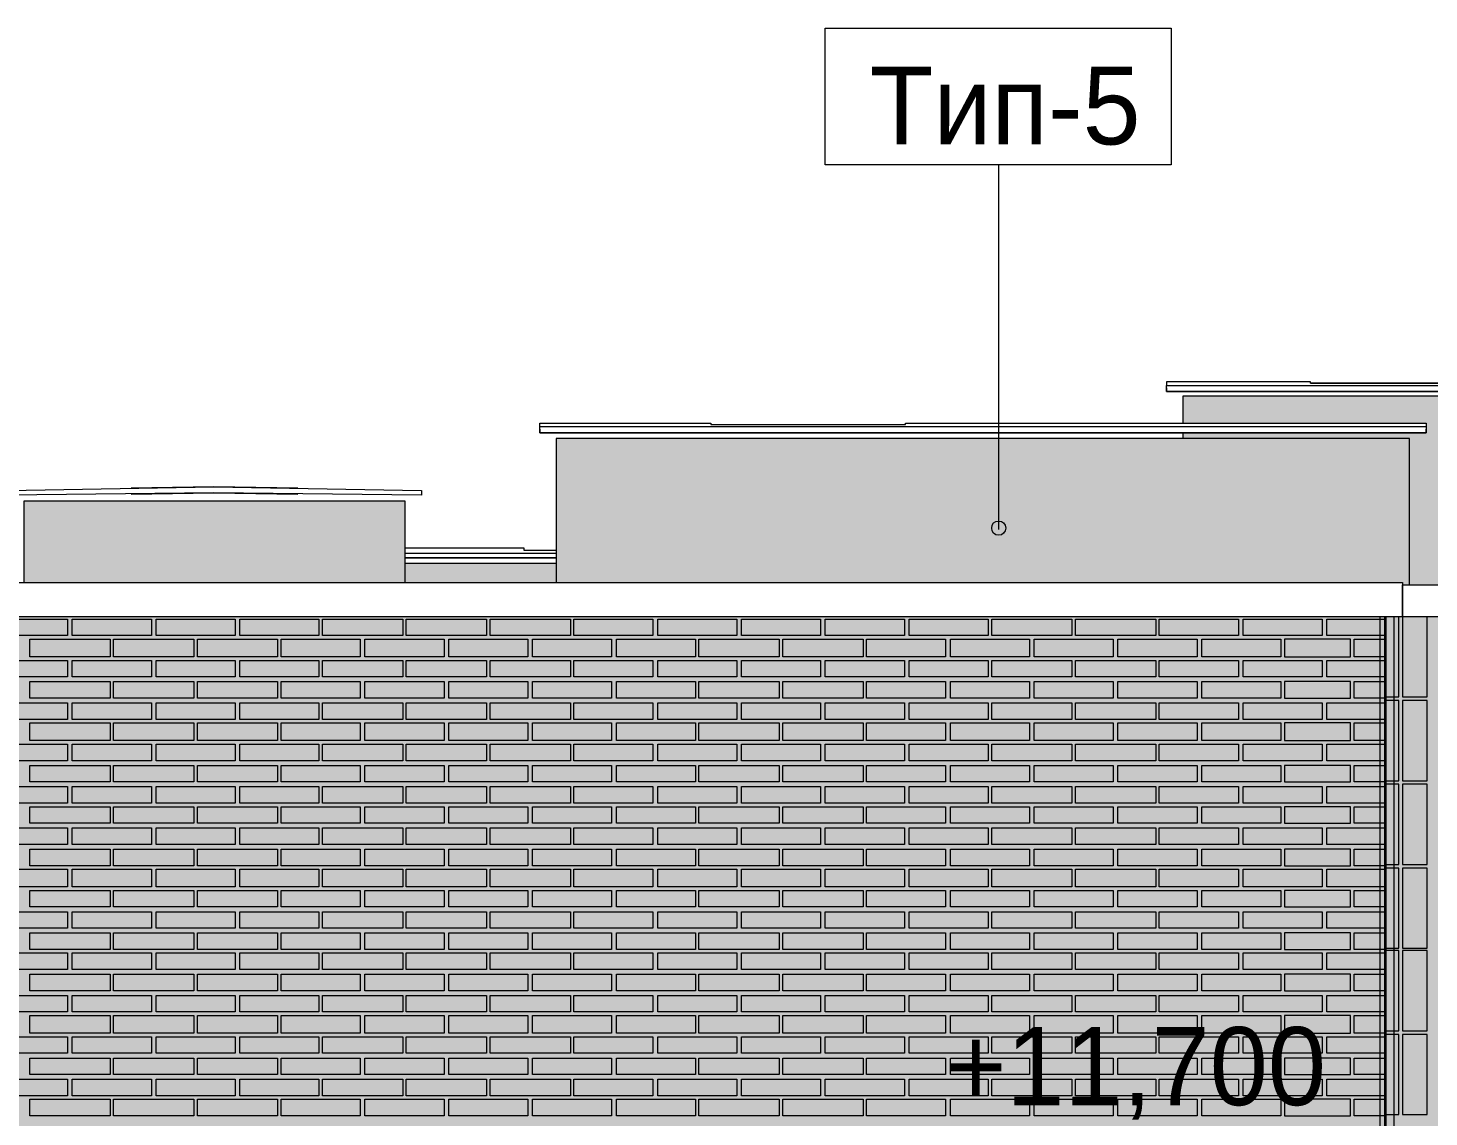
# Model space of a CAD drawing. Header units: millimetres. Extents: x -28928 to 100580, y -22867 to 36490.
# Drawn here: x 24754 to 29776, y 7235 to 11140 of the extents above; entities that cross this region are included whole.
import ezdxf

# ---------------------------------------------------------------- set-up
doc = ezdxf.new("R2010")
doc.units = ezdxf.units.MM
doc.layers.add('PDF _Геометрия', color=7, linetype='Continuous', true_color=0x8f8e8d)
doc.layers.add('PDF _Сплошная заливка', color=7, linetype='Continuous', true_color=0xffffff)
doc.layers.add('PDF _Текст', color=7, linetype='Continuous')

msp = doc.modelspace()

# ---------------------------------------------------------------- hatches: boundary and pattern name
at = {"layer": 'PDF _Сплошная заливка', "true_color": 0x383e42, "transparency": 33554559}
for points in [[(29706.4, 9667.2), (29706.4, 9142.6), (30290.3, 9142.6), (30290.3, 9586.8), (31077.2, 9586.8), (31077.2, 9142.6), (32215.3, 9142.6), (32215.3, 9819.5), (28894.1, 9819.5), (28894.1, 9722.2), (29765.7, 9722.2), (29765.7, 9688.4), (28894.1, 9688.4), (28894.1, 9667.2)], [(29681.1, 9151), (29681.1, 9142.6), (29706.4, 9142.6), (29706.4, 9667.2), (26647.6, 9667.2), (26647.6, 9151)]]:
    msp.add_hatch(color=250, dxfattribs=at).paths.add_polyline_path(points)
at = {"layer": 'PDF _Сплошная заливка', "true_color": 0xdcd6cf, "transparency": 33554559}
msp.add_hatch(color=254, dxfattribs=at).paths.add_polyline_path([(29465.3, 1544.1), (29486.4, 1544.1), (29486.4, 9028.4), (4952.2, 9028.4), (4952.2, -4713.2), (29465.3, -4713.2)])
h = msp.add_hatch(color=254, dxfattribs=at)
h.paths.add_polyline_path([(29617.6, 1544.1), (29617.6, 9028.4), (29486.4, 9028.4), (29486.4, 1544.1)])
h.paths.add_polyline_path([(47137.2, -1464), (47137.2, -4713.2), (55763.7, -4713.2), (55763.7, 1455.3), (29617.6, 1455.3), (29617.6, 1523), (29486.4, 1523), (29486.4, -4713.2), (45263, -4713.2), (45263, -1464)])
at = {"layer": 'PDF _Сплошная заливка', "true_color": 0xffb53f, "transparency": 33554559}
msp.add_hatch(color=40, dxfattribs=at).paths.add_polyline_path([(33992.2, 2318.4), (33992.2, 1573.7), (34411.1, 1573.7), (34411.1, 9028.4), (29621.8, 9028.4), (29621.8, 1573.7), (32096.8, 1573.7), (32096.8, 2733), (33899.1, 2733), (33899.1, 2360.7), (34051.4, 2360.7), (34051.4, 2339.5), (33899.1, 2339.5), (33899.1, 2318.4)])

# ---------------------------------------------------------------- linework, layer by layer
at = {"layer": 'PDF _Геометрия', "color": 7, "lineweight": 9}
for points in [[(27612.2, 11139.5), (28851.8, 11139.5), (28851.8, 10648.7), (27612.2, 10648.7)], [(26588.4, 9709.5), (26588.4, 9722.2), (27201.8, 9722.2), (27201.8, 9718), (27899.9, 9718), (27899.9, 9722.2), (29765.7, 9722.2), (29765.7, 9709.5)], [(25420.7, 9493.7), (26165.3, 9481), (26165.3, 9464.1), (25420.7, 9472.6), (25721.1, 9468.4), (25420.7, 9472.6), (24680.3, 9464.1), (24680.3, 9481)], [(25420.7, 9493.7), (25124.5, 9489.5)], [(25721.1, 9489.5), (25420.7, 9493.7)], [(25124.5, 9468.4), (25420.7, 9472.6)]]:
    msp.add_lwpolyline(points, close=True, dxfattribs=at)
for points in [[(28234.1, 9341.4), (28234.1, 10648.7)], [(32274.5, 9857.6), (32274.5, 9836.4), (28834.9, 9836.4), (28834.9, 9857.6), (32274.5, 9857.6), (32274.5, 9870.3), (31758.4, 9870.3), (31758.4, 9866), (31157.6, 9866), (31157.6, 9870.3), (29951.8, 9870.3), (29951.8, 9866), (29351.1, 9866), (29351.1, 9870.3), (28834.9, 9870.3), (28834.9, 9857.6)], [(28834.9, 9849.1), (28834.9, 9836.4), (32274.5, 9836.4), (32274.5, 9849.1)], [(29351.1, 9866), (29951.8, 9866)], [(32215.3, 9142.6), (32215.3, 9819.5), (28894.1, 9819.5), (28894.1, 9722.2)], [(29765.7, 9709.5), (29765.7, 9688.4), (26588.4, 9688.4), (26588.4, 9709.5)], [(26588.4, 9701), (26588.4, 9688.4), (29765.7, 9688.4), (29765.7, 9701)], [(29706.4, 9142.6), (29706.4, 9667.2), (26647.6, 9667.2), (26647.6, 9151)], [(28894.1, 9688.4), (28894.1, 9667.2)], [(26106.1, 9151), (26106.1, 9443), (24739.5, 9443), (24739.5, 9151)], [(26647.6, 9265.3), (26533.4, 9265.3), (26533.4, 9273.7), (26106.1, 9273.7)], [(26106.1, 9256.8), (26647.6, 9256.8)], [(26647.6, 9239.9), (26106.1, 9239.9), (26647.6, 9239.9)], [(26647.6, 9218.7), (26106.1, 9218.7)], [(-21875.1, 9028.4), (-21875.1, 9151), (29681.1, 9151), (29681.1, 9028.4), (-21875.1, 9028.4), (-21875.1, 9151)], [(54448, 9028.4), (29681.1, 9028.4), (29681.1, 9142.6), (54448, 9142.6)], [(29621.8, 9028.4), (29621.8, 1544.1), (29621.8, 1523), (29486.4, 1523), (29486.4, -4764)], [(29600.7, 1544.1), (29600.7, 9028.4)], [(29617.6, 1544.1), (29617.6, 9028.4)], [(29651.4, 1573.7), (29651.4, 9028.4)]]:
    msp.add_lwpolyline(points, dxfattribs=at)
at = {"layer": 'PDF _Геометрия', "lineweight": 9}
for points in [[(24896.1, 9019.9), (24896.1, 8960.7), (24612.6, 8960.7), (24612.6, 9019.9)], [(25196.4, 9019.9), (25196.4, 8960.7), (24913, 8960.7), (24913, 9019.9)], [(25496.8, 9019.9), (25496.8, 8960.7), (25213.4, 8960.7), (25213.4, 9019.9)], [(25797.2, 9019.9), (25797.2, 8960.7), (25513.7, 8960.7), (25513.7, 9019.9)], [(26097.6, 9019.9), (26097.6, 8960.7), (25809.9, 8960.7), (25809.9, 9019.9)], [(26398, 9019.9), (26398, 8960.7), (26110.3, 8960.7), (26110.3, 9019.9)], [(26698.4, 9019.9), (26698.4, 8960.7), (26410.7, 8960.7), (26410.7, 9019.9)], [(26994.5, 9019.9), (26994.5, 8960.7), (26711.1, 8960.7), (26711.1, 9019.9)], [(27294.9, 9019.9), (27294.9, 8960.7), (27011.4, 8960.7), (27011.4, 9019.9)], [(27595.3, 9019.9), (27595.3, 8960.7), (27311.8, 8960.7), (27311.8, 9019.9)], [(27895.7, 9019.9), (27895.7, 8960.7), (27612.2, 8960.7), (27612.2, 9019.9)], [(28196.1, 9019.9), (28196.1, 8960.7), (27912.6, 8960.7), (27912.6, 9019.9)], [(28496.4, 9019.9), (28496.4, 8960.7), (28208.7, 8960.7), (28208.7, 9019.9)], [(28796.8, 9019.9), (28796.8, 8960.7), (28509.1, 8960.7), (28509.1, 9019.9)], [(29093, 9019.9), (29093, 8960.7), (28809.5, 8960.7), (28809.5, 9019.9)], [(29393.4, 9019.9), (29393.4, 8960.7), (29109.9, 8960.7), (29109.9, 9019.9)], [(25048.4, 8884.5), (24904.5, 8884.5), (24760.7, 8884.5), (24760.7, 8948), (24904.5, 8948), (25048.4, 8948)], [(25348.7, 8884.5), (25204.9, 8884.5), (25061.1, 8884.5), (25061.1, 8948), (25204.9, 8948), (25348.7, 8948)], [(25649.1, 8884.5), (25505.3, 8884.5), (25361.4, 8884.5), (25361.4, 8948), (25505.3, 8948), (25649.1, 8948)], [(25945.3, 8884.5), (25805.7, 8884.5), (25661.8, 8884.5), (25661.8, 8948), (25805.7, 8948), (25945.3, 8948)], [(26245.7, 8884.5), (26106.1, 8884.5), (25962.2, 8884.5), (25962.2, 8948), (26106.1, 8948), (26245.7, 8948)], [(26546.1, 8884.5), (26402.2, 8884.5), (26262.6, 8884.5), (26262.6, 8948), (26402.2, 8948), (26546.1, 8948)], [(26846.4, 8884.5), (26702.6, 8884.5), (26563, 8884.5), (26563, 8948), (26702.6, 8948), (26846.4, 8948)], [(27146.8, 8884.5), (27003, 8884.5), (26863.4, 8884.5), (26863.4, 8948), (27003, 8948), (27146.8, 8948)], [(27447.2, 8884.5), (27303.4, 8884.5), (27159.5, 8884.5), (27159.5, 8948), (27303.4, 8948), (27447.2, 8948)], [(27747.6, 8884.5), (27603.7, 8884.5), (27459.9, 8884.5), (27459.9, 8948), (27603.7, 8948), (27747.6, 8948)], [(28043.7, 8884.5), (27904.1, 8884.5), (27760.3, 8884.5), (27760.3, 8948), (27904.1, 8948), (28043.7, 8948)], [(28344.1, 8884.5), (28204.5, 8884.5), (28060.7, 8884.5), (28060.7, 8948), (28204.5, 8948), (28344.1, 8948)], [(28644.5, 8884.5), (28500.7, 8884.5), (28361.1, 8884.5), (28361.1, 8948), (28500.7, 8948), (28644.5, 8948)], [(28944.9, 8884.5), (28801.1, 8884.5), (28661.4, 8884.5), (28661.4, 8948), (28801.1, 8948), (28944.9, 8948)], [(29245.3, 8884.5), (29101.4, 8884.5), (28961.8, 8884.5), (28961.8, 8948), (29101.4, 8948), (29245.3, 8948)], [(29258, 8884.5), (29401.8, 8884.5), (29486.4, 8884.5), (29494.9, 8884.5), (29494.9, 8948), (29486.4, 8948), (29401.8, 8948), (29258, 8948)], [(24896.1, 8871.8), (24896.1, 8812.6), (24612.6, 8812.6), (24612.6, 8871.8)], [(25196.4, 8871.8), (25196.4, 8812.6), (24913, 8812.6), (24913, 8871.8)], [(25496.8, 8871.8), (25496.8, 8812.6), (25213.4, 8812.6), (25213.4, 8871.8)], [(25797.2, 8871.8), (25797.2, 8812.6), (25513.7, 8812.6), (25513.7, 8871.8)], [(26097.6, 8871.8), (26097.6, 8812.6), (25809.9, 8812.6), (25809.9, 8871.8)], [(26398, 8871.8), (26398, 8812.6), (26110.3, 8812.6), (26110.3, 8871.8)], [(26698.4, 8871.8), (26698.4, 8812.6), (26410.7, 8812.6), (26410.7, 8871.8)], [(26994.5, 8871.8), (26994.5, 8812.6), (26711.1, 8812.6), (26711.1, 8871.8)], [(27294.9, 8871.8), (27294.9, 8812.6), (27011.4, 8812.6), (27011.4, 8871.8)], [(27595.3, 8871.8), (27595.3, 8812.6), (27311.8, 8812.6), (27311.8, 8871.8)], [(27895.7, 8871.8), (27895.7, 8812.6), (27612.2, 8812.6), (27612.2, 8871.8)], [(28196.1, 8871.8), (28196.1, 8812.6), (27912.6, 8812.6), (27912.6, 8871.8)], [(28496.4, 8871.8), (28496.4, 8812.6), (28208.7, 8812.6), (28208.7, 8871.8)], [(28796.8, 8871.8), (28796.8, 8812.6), (28509.1, 8812.6), (28509.1, 8871.8)], [(29093, 8871.8), (29093, 8812.6), (28809.5, 8812.6), (28809.5, 8871.8)], [(29393.4, 8871.8), (29393.4, 8812.6), (29109.9, 8812.6), (29109.9, 8871.8)], [(25048.4, 8736.4), (24904.5, 8736.4), (24760.7, 8736.4), (24760.7, 8795.7), (24904.5, 8795.7), (25048.4, 8795.7)], [(25348.7, 8736.4), (25204.9, 8736.4), (25061.1, 8736.4), (25061.1, 8795.7), (25204.9, 8795.7), (25348.7, 8795.7)], [(25649.1, 8736.4), (25505.3, 8736.4), (25361.4, 8736.4), (25361.4, 8795.7), (25505.3, 8795.7), (25649.1, 8795.7)], [(25945.3, 8736.4), (25805.7, 8736.4), (25661.8, 8736.4), (25661.8, 8795.7), (25805.7, 8795.7), (25945.3, 8795.7)], [(26245.7, 8736.4), (26106.1, 8736.4), (25962.2, 8736.4), (25962.2, 8795.7), (26106.1, 8795.7), (26245.7, 8795.7)], [(26546.1, 8736.4), (26402.2, 8736.4), (26262.6, 8736.4), (26262.6, 8795.7), (26402.2, 8795.7), (26546.1, 8795.7)], [(26846.4, 8736.4), (26702.6, 8736.4), (26563, 8736.4), (26563, 8795.7), (26702.6, 8795.7), (26846.4, 8795.7)], [(27146.8, 8736.4), (27003, 8736.4), (26863.4, 8736.4), (26863.4, 8795.7), (27003, 8795.7), (27146.8, 8795.7)], [(27447.2, 8736.4), (27303.4, 8736.4), (27159.5, 8736.4), (27159.5, 8795.7), (27303.4, 8795.7), (27447.2, 8795.7)], [(27747.6, 8736.4), (27603.7, 8736.4), (27459.9, 8736.4), (27459.9, 8795.7), (27603.7, 8795.7), (27747.6, 8795.7)], [(28043.7, 8736.4), (27904.1, 8736.4), (27760.3, 8736.4), (27760.3, 8795.7), (27904.1, 8795.7), (28043.7, 8795.7)], [(28344.1, 8736.4), (28204.5, 8736.4), (28060.7, 8736.4), (28060.7, 8795.7), (28204.5, 8795.7), (28344.1, 8795.7)], [(28644.5, 8736.4), (28500.7, 8736.4), (28361.1, 8736.4), (28361.1, 8795.7), (28500.7, 8795.7), (28644.5, 8795.7)], [(28944.9, 8736.4), (28801.1, 8736.4), (28661.4, 8736.4), (28661.4, 8795.7), (28801.1, 8795.7), (28944.9, 8795.7)], [(29245.3, 8736.4), (29101.4, 8736.4), (28961.8, 8736.4), (28961.8, 8795.7), (29101.4, 8795.7), (29245.3, 8795.7)], [(29258, 8736.4), (29401.8, 8736.4), (29486.4, 8736.4), (29494.9, 8736.4), (29494.9, 8795.7), (29486.4, 8795.7), (29401.8, 8795.7), (29258, 8795.7)], [(24896.1, 8719.5), (24896.1, 8660.3), (24612.6, 8660.3), (24612.6, 8719.5)], [(25196.4, 8719.5), (25196.4, 8660.3), (24913, 8660.3), (24913, 8719.5)], [(25496.8, 8719.5), (25496.8, 8660.3), (25213.4, 8660.3), (25213.4, 8719.5)], [(25797.2, 8719.5), (25797.2, 8660.3), (25513.7, 8660.3), (25513.7, 8719.5)], [(26097.6, 8719.5), (26097.6, 8660.3), (25809.9, 8660.3), (25809.9, 8719.5)], [(26398, 8719.5), (26398, 8660.3), (26110.3, 8660.3), (26110.3, 8719.5)], [(26698.4, 8719.5), (26698.4, 8660.3), (26410.7, 8660.3), (26410.7, 8719.5)], [(26994.5, 8719.5), (26994.5, 8660.3), (26711.1, 8660.3), (26711.1, 8719.5)], [(27294.9, 8719.5), (27294.9, 8660.3), (27011.4, 8660.3), (27011.4, 8719.5)], [(27595.3, 8719.5), (27595.3, 8660.3), (27311.8, 8660.3), (27311.8, 8719.5)], [(27895.7, 8719.5), (27895.7, 8660.3), (27612.2, 8660.3), (27612.2, 8719.5)], [(28196.1, 8719.5), (28196.1, 8660.3), (27912.6, 8660.3), (27912.6, 8719.5)], [(28496.4, 8719.5), (28496.4, 8660.3), (28208.7, 8660.3), (28208.7, 8719.5)], [(28796.8, 8719.5), (28796.8, 8660.3), (28509.1, 8660.3), (28509.1, 8719.5)], [(29093, 8719.5), (29093, 8660.3), (28809.5, 8660.3), (28809.5, 8719.5)], [(29393.4, 8719.5), (29393.4, 8660.3), (29109.9, 8660.3), (29109.9, 8719.5)], [(25048.4, 8584.1), (24904.5, 8584.1), (24760.7, 8584.1), (24760.7, 8647.6), (24904.5, 8647.6), (25048.4, 8647.6)], [(25348.7, 8584.1), (25204.9, 8584.1), (25061.1, 8584.1), (25061.1, 8647.6), (25204.9, 8647.6), (25348.7, 8647.6)], [(25649.1, 8584.1), (25505.3, 8584.1), (25361.4, 8584.1), (25361.4, 8647.6), (25505.3, 8647.6), (25649.1, 8647.6)], [(25945.3, 8584.1), (25805.7, 8584.1), (25661.8, 8584.1), (25661.8, 8647.6), (25805.7, 8647.6), (25945.3, 8647.6)], [(26245.7, 8584.1), (26106.1, 8584.1), (25962.2, 8584.1), (25962.2, 8647.6), (26106.1, 8647.6), (26245.7, 8647.6)], [(26546.1, 8584.1), (26402.2, 8584.1), (26262.6, 8584.1), (26262.6, 8647.6), (26402.2, 8647.6), (26546.1, 8647.6)], [(26846.4, 8584.1), (26702.6, 8584.1), (26563, 8584.1), (26563, 8647.6), (26702.6, 8647.6), (26846.4, 8647.6)], [(27146.8, 8584.1), (27003, 8584.1), (26863.4, 8584.1), (26863.4, 8647.6), (27003, 8647.6), (27146.8, 8647.6)], [(27447.2, 8584.1), (27303.4, 8584.1), (27159.5, 8584.1), (27159.5, 8647.6), (27303.4, 8647.6), (27447.2, 8647.6)], [(27747.6, 8584.1), (27603.7, 8584.1), (27459.9, 8584.1), (27459.9, 8647.6), (27603.7, 8647.6), (27747.6, 8647.6)], [(28043.7, 8584.1), (27904.1, 8584.1), (27760.3, 8584.1), (27760.3, 8647.6), (27904.1, 8647.6), (28043.7, 8647.6)], [(28344.1, 8584.1), (28204.5, 8584.1), (28060.7, 8584.1), (28060.7, 8647.6), (28204.5, 8647.6), (28344.1, 8647.6)], [(28644.5, 8584.1), (28500.7, 8584.1), (28361.1, 8584.1), (28361.1, 8647.6), (28500.7, 8647.6), (28644.5, 8647.6)], [(28944.9, 8584.1), (28801.1, 8584.1), (28661.4, 8584.1), (28661.4, 8647.6), (28801.1, 8647.6), (28944.9, 8647.6)], [(29245.3, 8584.1), (29101.4, 8584.1), (28961.8, 8584.1), (28961.8, 8647.6), (29101.4, 8647.6), (29245.3, 8647.6)], [(29258, 8584.1), (29401.8, 8584.1), (29486.4, 8584.1), (29494.9, 8584.1), (29494.9, 8647.6), (29486.4, 8647.6), (29401.8, 8647.6), (29258, 8647.6)], [(24896.1, 8571.4), (24896.1, 8512.2), (24612.6, 8512.2), (24612.6, 8571.4)], [(25196.4, 8571.4), (25196.4, 8512.2), (24913, 8512.2), (24913, 8571.4)], [(25496.8, 8571.4), (25496.8, 8512.2), (25213.4, 8512.2), (25213.4, 8571.4)], [(25797.2, 8571.4), (25797.2, 8512.2), (25513.7, 8512.2), (25513.7, 8571.4)], [(26097.6, 8571.4), (26097.6, 8512.2), (25809.9, 8512.2), (25809.9, 8571.4)], [(26398, 8571.4), (26398, 8512.2), (26110.3, 8512.2), (26110.3, 8571.4)], [(26698.4, 8571.4), (26698.4, 8512.2), (26410.7, 8512.2), (26410.7, 8571.4)], [(26994.5, 8571.4), (26994.5, 8512.2), (26711.1, 8512.2), (26711.1, 8571.4)], [(27294.9, 8571.4), (27294.9, 8512.2), (27011.4, 8512.2), (27011.4, 8571.4)], [(27595.3, 8571.4), (27595.3, 8512.2), (27311.8, 8512.2), (27311.8, 8571.4)], [(27895.7, 8571.4), (27895.7, 8512.2), (27612.2, 8512.2), (27612.2, 8571.4)], [(28196.1, 8571.4), (28196.1, 8512.2), (27912.6, 8512.2), (27912.6, 8571.4)], [(28496.4, 8571.4), (28496.4, 8512.2), (28208.7, 8512.2), (28208.7, 8571.4)], [(28796.8, 8571.4), (28796.8, 8512.2), (28509.1, 8512.2), (28509.1, 8571.4)], [(29093, 8571.4), (29093, 8512.2), (28809.5, 8512.2), (28809.5, 8571.4)], [(29393.4, 8571.4), (29393.4, 8512.2), (29109.9, 8512.2), (29109.9, 8571.4)], [(25048.4, 8436), (24904.5, 8436), (24760.7, 8436), (24760.7, 8495.3), (24904.5, 8495.3), (25048.4, 8495.3)], [(25348.7, 8436), (25204.9, 8436), (25061.1, 8436), (25061.1, 8495.3), (25204.9, 8495.3), (25348.7, 8495.3)], [(25649.1, 8436), (25505.3, 8436), (25361.4, 8436), (25361.4, 8495.3), (25505.3, 8495.3), (25649.1, 8495.3)], [(25945.3, 8436), (25805.7, 8436), (25661.8, 8436), (25661.8, 8495.3), (25805.7, 8495.3), (25945.3, 8495.3)], [(26245.7, 8436), (26106.1, 8436), (25962.2, 8436), (25962.2, 8495.3), (26106.1, 8495.3), (26245.7, 8495.3)], [(26546.1, 8436), (26402.2, 8436), (26262.6, 8436), (26262.6, 8495.3), (26402.2, 8495.3), (26546.1, 8495.3)], [(26846.4, 8436), (26702.6, 8436), (26563, 8436), (26563, 8495.3), (26702.6, 8495.3), (26846.4, 8495.3)], [(27146.8, 8436), (27003, 8436), (26863.4, 8436), (26863.4, 8495.3), (27003, 8495.3), (27146.8, 8495.3)], [(27447.2, 8436), (27303.4, 8436), (27159.5, 8436), (27159.5, 8495.3), (27303.4, 8495.3), (27447.2, 8495.3)], [(27747.6, 8436), (27603.7, 8436), (27459.9, 8436), (27459.9, 8495.3), (27603.7, 8495.3), (27747.6, 8495.3)], [(28043.7, 8436), (27904.1, 8436), (27760.3, 8436), (27760.3, 8495.3), (27904.1, 8495.3), (28043.7, 8495.3)], [(28344.1, 8436), (28204.5, 8436), (28060.7, 8436), (28060.7, 8495.3), (28204.5, 8495.3), (28344.1, 8495.3)], [(28644.5, 8436), (28500.7, 8436), (28361.1, 8436), (28361.1, 8495.3), (28500.7, 8495.3), (28644.5, 8495.3)], [(28944.9, 8436), (28801.1, 8436), (28661.4, 8436), (28661.4, 8495.3), (28801.1, 8495.3), (28944.9, 8495.3)], [(29245.3, 8436), (29101.4, 8436), (28961.8, 8436), (28961.8, 8495.3), (29101.4, 8495.3), (29245.3, 8495.3)], [(29258, 8436), (29401.8, 8436), (29486.4, 8436), (29494.9, 8436), (29494.9, 8495.3), (29486.4, 8495.3), (29401.8, 8495.3), (29258, 8495.3)], [(24896.1, 8419.1), (24896.1, 8359.9), (24612.6, 8359.9), (24612.6, 8419.1)], [(25196.4, 8419.1), (25196.4, 8359.9), (24913, 8359.9), (24913, 8419.1)], [(25496.8, 8419.1), (25496.8, 8359.9), (25213.4, 8359.9), (25213.4, 8419.1)], [(25797.2, 8419.1), (25797.2, 8359.9), (25513.7, 8359.9), (25513.7, 8419.1)], [(26097.6, 8419.1), (26097.6, 8359.9), (25809.9, 8359.9), (25809.9, 8419.1)], [(26398, 8419.1), (26398, 8359.9), (26110.3, 8359.9), (26110.3, 8419.1)], [(26698.4, 8419.1), (26698.4, 8359.9), (26410.7, 8359.9), (26410.7, 8419.1)], [(26994.5, 8419.1), (26994.5, 8359.9), (26711.1, 8359.9), (26711.1, 8419.1)], [(27294.9, 8419.1), (27294.9, 8359.9), (27011.4, 8359.9), (27011.4, 8419.1)], [(27595.3, 8419.1), (27595.3, 8359.9), (27311.8, 8359.9), (27311.8, 8419.1)], [(27895.7, 8419.1), (27895.7, 8359.9), (27612.2, 8359.9), (27612.2, 8419.1)], [(28196.1, 8419.1), (28196.1, 8359.9), (27912.6, 8359.9), (27912.6, 8419.1)], [(28496.4, 8419.1), (28496.4, 8359.9), (28208.7, 8359.9), (28208.7, 8419.1)], [(28796.8, 8419.1), (28796.8, 8359.9), (28509.1, 8359.9), (28509.1, 8419.1)], [(29093, 8419.1), (29093, 8359.9), (28809.5, 8359.9), (28809.5, 8419.1)], [(29393.4, 8419.1), (29393.4, 8359.9), (29109.9, 8359.9), (29109.9, 8419.1)], [(25048.4, 8288), (24904.5, 8288), (24760.7, 8288), (24760.7, 8347.2), (24904.5, 8347.2), (25048.4, 8347.2)], [(25348.7, 8288), (25204.9, 8288), (25061.1, 8288), (25061.1, 8347.2), (25204.9, 8347.2), (25348.7, 8347.2)], [(25649.1, 8288), (25505.3, 8288), (25361.4, 8288), (25361.4, 8347.2), (25505.3, 8347.2), (25649.1, 8347.2)], [(25945.3, 8288), (25805.7, 8288), (25661.8, 8288), (25661.8, 8347.2), (25805.7, 8347.2), (25945.3, 8347.2)], [(26245.7, 8288), (26106.1, 8288), (25962.2, 8288), (25962.2, 8347.2), (26106.1, 8347.2), (26245.7, 8347.2)], [(26546.1, 8288), (26402.2, 8288), (26262.6, 8288), (26262.6, 8347.2), (26402.2, 8347.2), (26546.1, 8347.2)], [(26846.4, 8288), (26702.6, 8288), (26563, 8288), (26563, 8347.2), (26702.6, 8347.2), (26846.4, 8347.2)], [(27146.8, 8288), (27003, 8288), (26863.4, 8288), (26863.4, 8347.2), (27003, 8347.2), (27146.8, 8347.2)], [(27447.2, 8288), (27303.4, 8288), (27159.5, 8288), (27159.5, 8347.2), (27303.4, 8347.2), (27447.2, 8347.2)], [(27747.6, 8288), (27603.7, 8288), (27459.9, 8288), (27459.9, 8347.2), (27603.7, 8347.2), (27747.6, 8347.2)], [(28043.7, 8288), (27904.1, 8288), (27760.3, 8288), (27760.3, 8347.2), (27904.1, 8347.2), (28043.7, 8347.2)], [(28344.1, 8288), (28204.5, 8288), (28060.7, 8288), (28060.7, 8347.2), (28204.5, 8347.2), (28344.1, 8347.2)], [(28644.5, 8288), (28500.7, 8288), (28361.1, 8288), (28361.1, 8347.2), (28500.7, 8347.2), (28644.5, 8347.2)], [(28944.9, 8288), (28801.1, 8288), (28661.4, 8288), (28661.4, 8347.2), (28801.1, 8347.2), (28944.9, 8347.2)], [(29245.3, 8288), (29101.4, 8288), (28961.8, 8288), (28961.8, 8347.2), (29101.4, 8347.2), (29245.3, 8347.2)], [(29258, 8288), (29401.8, 8288), (29486.4, 8288), (29494.9, 8288), (29494.9, 8347.2), (29486.4, 8347.2), (29401.8, 8347.2), (29258, 8347.2)], [(24896.1, 8271), (24896.1, 8211.8), (24612.6, 8211.8), (24612.6, 8271)], [(25196.4, 8271), (25196.4, 8211.8), (24913, 8211.8), (24913, 8271)], [(25496.8, 8271), (25496.8, 8211.8), (25213.4, 8211.8), (25213.4, 8271)], [(25797.2, 8271), (25797.2, 8211.8), (25513.7, 8211.8), (25513.7, 8271)], [(26097.6, 8271), (26097.6, 8211.8), (25809.9, 8211.8), (25809.9, 8271)], [(26398, 8271), (26398, 8211.8), (26110.3, 8211.8), (26110.3, 8271)], [(26698.4, 8271), (26698.4, 8211.8), (26410.7, 8211.8), (26410.7, 8271)], [(26994.5, 8271), (26994.5, 8211.8), (26711.1, 8211.8), (26711.1, 8271)], [(27294.9, 8271), (27294.9, 8211.8), (27011.4, 8211.8), (27011.4, 8271)], [(27595.3, 8271), (27595.3, 8211.8), (27311.8, 8211.8), (27311.8, 8271)], [(27895.7, 8271), (27895.7, 8211.8), (27612.2, 8211.8), (27612.2, 8271)], [(28196.1, 8271), (28196.1, 8211.8), (27912.6, 8211.8), (27912.6, 8271)], [(28496.4, 8271), (28496.4, 8211.8), (28208.7, 8211.8), (28208.7, 8271)], [(28796.8, 8271), (28796.8, 8211.8), (28509.1, 8211.8), (28509.1, 8271)], [(29093, 8271), (29093, 8211.8), (28809.5, 8211.8), (28809.5, 8271)], [(29393.4, 8271), (29393.4, 8211.8), (29109.9, 8211.8), (29109.9, 8271)], [(25048.4, 8135.7), (24904.5, 8135.7), (24760.7, 8135.7), (24760.7, 8194.9), (24904.5, 8194.9), (25048.4, 8194.9)], [(25348.7, 8135.7), (25204.9, 8135.7), (25061.1, 8135.7), (25061.1, 8194.9), (25204.9, 8194.9), (25348.7, 8194.9)], [(25649.1, 8135.7), (25505.3, 8135.7), (25361.4, 8135.7), (25361.4, 8194.9), (25505.3, 8194.9), (25649.1, 8194.9)], [(25945.3, 8135.7), (25805.7, 8135.7), (25661.8, 8135.7), (25661.8, 8194.9), (25805.7, 8194.9), (25945.3, 8194.9)], [(26245.7, 8135.7), (26106.1, 8135.7), (25962.2, 8135.7), (25962.2, 8194.9), (26106.1, 8194.9), (26245.7, 8194.9)], [(26546.1, 8135.7), (26402.2, 8135.7), (26262.6, 8135.7), (26262.6, 8194.9), (26402.2, 8194.9), (26546.1, 8194.9)], [(26846.4, 8135.7), (26702.6, 8135.7), (26563, 8135.7), (26563, 8194.9), (26702.6, 8194.9), (26846.4, 8194.9)], [(27146.8, 8135.7), (27003, 8135.7), (26863.4, 8135.7), (26863.4, 8194.9), (27003, 8194.9), (27146.8, 8194.9)], [(27447.2, 8135.7), (27303.4, 8135.7), (27159.5, 8135.7), (27159.5, 8194.9), (27303.4, 8194.9), (27447.2, 8194.9)], [(27747.6, 8135.7), (27603.7, 8135.7), (27459.9, 8135.7), (27459.9, 8194.9), (27603.7, 8194.9), (27747.6, 8194.9)], [(28043.7, 8135.7), (27904.1, 8135.7), (27760.3, 8135.7), (27760.3, 8194.9), (27904.1, 8194.9), (28043.7, 8194.9)], [(28344.1, 8135.7), (28204.5, 8135.7), (28060.7, 8135.7), (28060.7, 8194.9), (28204.5, 8194.9), (28344.1, 8194.9)], [(28644.5, 8135.7), (28500.7, 8135.7), (28361.1, 8135.7), (28361.1, 8194.9), (28500.7, 8194.9), (28644.5, 8194.9)], [(28944.9, 8135.7), (28801.1, 8135.7), (28661.4, 8135.7), (28661.4, 8194.9), (28801.1, 8194.9), (28944.9, 8194.9)], [(29245.3, 8135.7), (29101.4, 8135.7), (28961.8, 8135.7), (28961.8, 8194.9), (29101.4, 8194.9), (29245.3, 8194.9)], [(29258, 8135.7), (29401.8, 8135.7), (29486.4, 8135.7), (29494.9, 8135.7), (29494.9, 8194.9), (29486.4, 8194.9), (29401.8, 8194.9), (29258, 8194.9)], [(24896.1, 8123), (24896.1, 8059.5), (24612.6, 8059.5), (24612.6, 8123)], [(25196.4, 8123), (25196.4, 8059.5), (24913, 8059.5), (24913, 8123)], [(25496.8, 8123), (25496.8, 8059.5), (25213.4, 8059.5), (25213.4, 8123)], [(25797.2, 8123), (25797.2, 8059.5), (25513.7, 8059.5), (25513.7, 8123)], [(26097.6, 8123), (26097.6, 8059.5), (25809.9, 8059.5), (25809.9, 8123)], [(26398, 8123), (26398, 8059.5), (26110.3, 8059.5), (26110.3, 8123)], [(26698.4, 8123), (26698.4, 8059.5), (26410.7, 8059.5), (26410.7, 8123)], [(26994.5, 8123), (26994.5, 8059.5), (26711.1, 8059.5), (26711.1, 8123)], [(27294.9, 8123), (27294.9, 8059.5), (27011.4, 8059.5), (27011.4, 8123)], [(27595.3, 8123), (27595.3, 8059.5), (27311.8, 8059.5), (27311.8, 8123)], [(27895.7, 8123), (27895.7, 8059.5), (27612.2, 8059.5), (27612.2, 8123)], [(28196.1, 8123), (28196.1, 8059.5), (27912.6, 8059.5), (27912.6, 8123)], [(28496.4, 8123), (28496.4, 8059.5), (28208.7, 8059.5), (28208.7, 8123)], [(28796.8, 8123), (28796.8, 8059.5), (28509.1, 8059.5), (28509.1, 8123)], [(29093, 8123), (29093, 8059.5), (28809.5, 8059.5), (28809.5, 8123)], [(29393.4, 8123), (29393.4, 8059.5), (29109.9, 8059.5), (29109.9, 8123)], [(25048.4, 7987.6), (24904.5, 7987.6), (24760.7, 7987.6), (24760.7, 8046.8), (24904.5, 8046.8), (25048.4, 8046.8)], [(25348.7, 7987.6), (25204.9, 7987.6), (25061.1, 7987.6), (25061.1, 8046.8), (25204.9, 8046.8), (25348.7, 8046.8)], [(25649.1, 7987.6), (25505.3, 7987.6), (25361.4, 7987.6), (25361.4, 8046.8), (25505.3, 8046.8), (25649.1, 8046.8)], [(25945.3, 7987.6), (25805.7, 7987.6), (25661.8, 7987.6), (25661.8, 8046.8), (25805.7, 8046.8), (25945.3, 8046.8)], [(26245.7, 7987.6), (26106.1, 7987.6), (25962.2, 7987.6), (25962.2, 8046.8), (26106.1, 8046.8), (26245.7, 8046.8)], [(26546.1, 7987.6), (26402.2, 7987.6), (26262.6, 7987.6), (26262.6, 8046.8), (26402.2, 8046.8), (26546.1, 8046.8)], [(26846.4, 7987.6), (26702.6, 7987.6), (26563, 7987.6), (26563, 8046.8), (26702.6, 8046.8), (26846.4, 8046.8)], [(27146.8, 7987.6), (27003, 7987.6), (26863.4, 7987.6), (26863.4, 8046.8), (27003, 8046.8), (27146.8, 8046.8)], [(27447.2, 7987.6), (27303.4, 7987.6), (27159.5, 7987.6), (27159.5, 8046.8), (27303.4, 8046.8), (27447.2, 8046.8)], [(27747.6, 7987.6), (27603.7, 7987.6), (27459.9, 7987.6), (27459.9, 8046.8), (27603.7, 8046.8), (27747.6, 8046.8)], [(28043.7, 7987.6), (27904.1, 7987.6), (27760.3, 7987.6), (27760.3, 8046.8), (27904.1, 8046.8), (28043.7, 8046.8)], [(28344.1, 7987.6), (28204.5, 7987.6), (28060.7, 7987.6), (28060.7, 8046.8), (28204.5, 8046.8), (28344.1, 8046.8)], [(28644.5, 7987.6), (28500.7, 7987.6), (28361.1, 7987.6), (28361.1, 8046.8), (28500.7, 8046.8), (28644.5, 8046.8)], [(28944.9, 7987.6), (28801.1, 7987.6), (28661.4, 7987.6), (28661.4, 8046.8), (28801.1, 8046.8), (28944.9, 8046.8)], [(29245.3, 7987.6), (29101.4, 7987.6), (28961.8, 7987.6), (28961.8, 8046.8), (29101.4, 8046.8), (29245.3, 8046.8)], [(29258, 7987.6), (29401.8, 7987.6), (29486.4, 7987.6), (29494.9, 7987.6), (29494.9, 8046.8), (29486.4, 8046.8), (29401.8, 8046.8), (29258, 8046.8)], [(24896.1, 7970.7), (24896.1, 7911.4), (24612.6, 7911.4), (24612.6, 7970.7)], [(25196.4, 7970.7), (25196.4, 7911.4), (24913, 7911.4), (24913, 7970.7)], [(25496.8, 7970.7), (25496.8, 7911.4), (25213.4, 7911.4), (25213.4, 7970.7)], [(25797.2, 7970.7), (25797.2, 7911.4), (25513.7, 7911.4), (25513.7, 7970.7)], [(26097.6, 7970.7), (26097.6, 7911.4), (25809.9, 7911.4), (25809.9, 7970.7)], [(26398, 7970.7), (26398, 7911.4), (26110.3, 7911.4), (26110.3, 7970.7)], [(26698.4, 7970.7), (26698.4, 7911.4), (26410.7, 7911.4), (26410.7, 7970.7)], [(26994.5, 7970.7), (26994.5, 7911.4), (26711.1, 7911.4), (26711.1, 7970.7)], [(27294.9, 7970.7), (27294.9, 7911.4), (27011.4, 7911.4), (27011.4, 7970.7)], [(27595.3, 7970.7), (27595.3, 7911.4), (27311.8, 7911.4), (27311.8, 7970.7)], [(27895.7, 7970.7), (27895.7, 7911.4), (27612.2, 7911.4), (27612.2, 7970.7)], [(28196.1, 7970.7), (28196.1, 7911.4), (27912.6, 7911.4), (27912.6, 7970.7)], [(28496.4, 7970.7), (28496.4, 7911.4), (28208.7, 7911.4), (28208.7, 7970.7)], [(28796.8, 7970.7), (28796.8, 7911.4), (28509.1, 7911.4), (28509.1, 7970.7)], [(29093, 7970.7), (29093, 7911.4), (28809.5, 7911.4), (28809.5, 7970.7)], [(29393.4, 7970.7), (29393.4, 7911.4), (29109.9, 7911.4), (29109.9, 7970.7)], [(25048.4, 7835.3), (24904.5, 7835.3), (24760.7, 7835.3), (24760.7, 7894.5), (24904.5, 7894.5), (25048.4, 7894.5)], [(25348.7, 7835.3), (25204.9, 7835.3), (25061.1, 7835.3), (25061.1, 7894.5), (25204.9, 7894.5), (25348.7, 7894.5)], [(25649.1, 7835.3), (25505.3, 7835.3), (25361.4, 7835.3), (25361.4, 7894.5), (25505.3, 7894.5), (25649.1, 7894.5)], [(25945.3, 7835.3), (25805.7, 7835.3), (25661.8, 7835.3), (25661.8, 7894.5), (25805.7, 7894.5), (25945.3, 7894.5)], [(26245.7, 7835.3), (26106.1, 7835.3), (25962.2, 7835.3), (25962.2, 7894.5), (26106.1, 7894.5), (26245.7, 7894.5)], [(26546.1, 7835.3), (26402.2, 7835.3), (26262.6, 7835.3), (26262.6, 7894.5), (26402.2, 7894.5), (26546.1, 7894.5)], [(26846.4, 7835.3), (26702.6, 7835.3), (26563, 7835.3), (26563, 7894.5), (26702.6, 7894.5), (26846.4, 7894.5)], [(27146.8, 7835.3), (27003, 7835.3), (26863.4, 7835.3), (26863.4, 7894.5), (27003, 7894.5), (27146.8, 7894.5)], [(27447.2, 7835.3), (27303.4, 7835.3), (27159.5, 7835.3), (27159.5, 7894.5), (27303.4, 7894.5), (27447.2, 7894.5)], [(27747.6, 7835.3), (27603.7, 7835.3), (27459.9, 7835.3), (27459.9, 7894.5), (27603.7, 7894.5), (27747.6, 7894.5)], [(28043.7, 7835.3), (27904.1, 7835.3), (27760.3, 7835.3), (27760.3, 7894.5), (27904.1, 7894.5), (28043.7, 7894.5)], [(28344.1, 7835.3), (28204.5, 7835.3), (28060.7, 7835.3), (28060.7, 7894.5), (28204.5, 7894.5), (28344.1, 7894.5)], [(28644.5, 7835.3), (28500.7, 7835.3), (28361.1, 7835.3), (28361.1, 7894.5), (28500.7, 7894.5), (28644.5, 7894.5)], [(28944.9, 7835.3), (28801.1, 7835.3), (28661.4, 7835.3), (28661.4, 7894.5), (28801.1, 7894.5), (28944.9, 7894.5)], [(29245.3, 7835.3), (29101.4, 7835.3), (28961.8, 7835.3), (28961.8, 7894.5), (29101.4, 7894.5), (29245.3, 7894.5)], [(29258, 7835.3), (29401.8, 7835.3), (29486.4, 7835.3), (29494.9, 7835.3), (29494.9, 7894.5), (29486.4, 7894.5), (29401.8, 7894.5), (29258, 7894.5)], [(24896.1, 7822.6), (24896.1, 7763.4), (24612.6, 7763.4), (24612.6, 7822.6)], [(25196.4, 7822.6), (25196.4, 7763.4), (24913, 7763.4), (24913, 7822.6)], [(25496.8, 7822.6), (25496.8, 7763.4), (25213.4, 7763.4), (25213.4, 7822.6)], [(25797.2, 7822.6), (25797.2, 7763.4), (25513.7, 7763.4), (25513.7, 7822.6)], [(26097.6, 7822.6), (26097.6, 7763.4), (25809.9, 7763.4), (25809.9, 7822.6)], [(26398, 7822.6), (26398, 7763.4), (26110.3, 7763.4), (26110.3, 7822.6)], [(26698.4, 7822.6), (26698.4, 7763.4), (26410.7, 7763.4), (26410.7, 7822.6)], [(26994.5, 7822.6), (26994.5, 7763.4), (26711.1, 7763.4), (26711.1, 7822.6)], [(27294.9, 7822.6), (27294.9, 7763.4), (27011.4, 7763.4), (27011.4, 7822.6)], [(27595.3, 7822.6), (27595.3, 7763.4), (27311.8, 7763.4), (27311.8, 7822.6)], [(27895.7, 7822.6), (27895.7, 7763.4), (27612.2, 7763.4), (27612.2, 7822.6)], [(28196.1, 7822.6), (28196.1, 7763.4), (27912.6, 7763.4), (27912.6, 7822.6)], [(28496.4, 7822.6), (28496.4, 7763.4), (28208.7, 7763.4), (28208.7, 7822.6)], [(28796.8, 7822.6), (28796.8, 7763.4), (28509.1, 7763.4), (28509.1, 7822.6)], [(29093, 7822.6), (29093, 7763.4), (28809.5, 7763.4), (28809.5, 7822.6)], [(29393.4, 7822.6), (29393.4, 7763.4), (29109.9, 7763.4), (29109.9, 7822.6)], [(25048.4, 7687.2), (24904.5, 7687.2), (24760.7, 7687.2), (24760.7, 7746.4), (24904.5, 7746.4), (25048.4, 7746.4)], [(25348.7, 7687.2), (25204.9, 7687.2), (25061.1, 7687.2), (25061.1, 7746.4), (25204.9, 7746.4), (25348.7, 7746.4)], [(25649.1, 7687.2), (25505.3, 7687.2), (25361.4, 7687.2), (25361.4, 7746.4), (25505.3, 7746.4), (25649.1, 7746.4)], [(25945.3, 7687.2), (25805.7, 7687.2), (25661.8, 7687.2), (25661.8, 7746.4), (25805.7, 7746.4), (25945.3, 7746.4)], [(26245.7, 7687.2), (26106.1, 7687.2), (25962.2, 7687.2), (25962.2, 7746.4), (26106.1, 7746.4), (26245.7, 7746.4)], [(26546.1, 7687.2), (26402.2, 7687.2), (26262.6, 7687.2), (26262.6, 7746.4), (26402.2, 7746.4), (26546.1, 7746.4)], [(26846.4, 7687.2), (26702.6, 7687.2), (26563, 7687.2), (26563, 7746.4), (26702.6, 7746.4), (26846.4, 7746.4)], [(27146.8, 7687.2), (27003, 7687.2), (26863.4, 7687.2), (26863.4, 7746.4), (27003, 7746.4), (27146.8, 7746.4)], [(27447.2, 7687.2), (27303.4, 7687.2), (27159.5, 7687.2), (27159.5, 7746.4), (27303.4, 7746.4), (27447.2, 7746.4)], [(27747.6, 7687.2), (27603.7, 7687.2), (27459.9, 7687.2), (27459.9, 7746.4), (27603.7, 7746.4), (27747.6, 7746.4)], [(28043.7, 7687.2), (27904.1, 7687.2), (27760.3, 7687.2), (27760.3, 7746.4), (27904.1, 7746.4), (28043.7, 7746.4)], [(28344.1, 7687.2), (28204.5, 7687.2), (28060.7, 7687.2), (28060.7, 7746.4), (28204.5, 7746.4), (28344.1, 7746.4)], [(28644.5, 7687.2), (28500.7, 7687.2), (28361.1, 7687.2), (28361.1, 7746.4), (28500.7, 7746.4), (28644.5, 7746.4)], [(28944.9, 7687.2), (28801.1, 7687.2), (28661.4, 7687.2), (28661.4, 7746.4), (28801.1, 7746.4), (28944.9, 7746.4)], [(29245.3, 7687.2), (29101.4, 7687.2), (28961.8, 7687.2), (28961.8, 7746.4), (29101.4, 7746.4), (29245.3, 7746.4)], [(29258, 7687.2), (29401.8, 7687.2), (29486.4, 7687.2), (29494.9, 7687.2), (29494.9, 7746.4), (29486.4, 7746.4), (29401.8, 7746.4), (29258, 7746.4)], [(24896.1, 7670.3), (24896.1, 7611), (24612.6, 7611), (24612.6, 7670.3)], [(25196.4, 7670.3), (25196.4, 7611), (24913, 7611), (24913, 7670.3)], [(25496.8, 7670.3), (25496.8, 7611), (25213.4, 7611), (25213.4, 7670.3)], [(25797.2, 7670.3), (25797.2, 7611), (25513.7, 7611), (25513.7, 7670.3)], [(26097.6, 7670.3), (26097.6, 7611), (25809.9, 7611), (25809.9, 7670.3)], [(26398, 7670.3), (26398, 7611), (26110.3, 7611), (26110.3, 7670.3)], [(26698.4, 7670.3), (26698.4, 7611), (26410.7, 7611), (26410.7, 7670.3)], [(26994.5, 7670.3), (26994.5, 7611), (26711.1, 7611), (26711.1, 7670.3)], [(27294.9, 7670.3), (27294.9, 7611), (27011.4, 7611), (27011.4, 7670.3)], [(27595.3, 7670.3), (27595.3, 7611), (27311.8, 7611), (27311.8, 7670.3)], [(27895.7, 7670.3), (27895.7, 7611), (27612.2, 7611), (27612.2, 7670.3)], [(28196.1, 7670.3), (28196.1, 7611), (27912.6, 7611), (27912.6, 7670.3)], [(28496.4, 7670.3), (28496.4, 7611), (28208.7, 7611), (28208.7, 7670.3)], [(28796.8, 7670.3), (28796.8, 7611), (28509.1, 7611), (28509.1, 7670.3)], [(29093, 7670.3), (29093, 7611), (28809.5, 7611), (28809.5, 7670.3)], [(29393.4, 7670.3), (29393.4, 7611), (29109.9, 7611), (29109.9, 7670.3)], [(25048.4, 7534.9), (24904.5, 7534.9), (24760.7, 7534.9), (24760.7, 7598.4), (24904.5, 7598.4), (25048.4, 7598.4)], [(25348.7, 7534.9), (25204.9, 7534.9), (25061.1, 7534.9), (25061.1, 7598.4), (25204.9, 7598.4), (25348.7, 7598.4)], [(25649.1, 7534.9), (25505.3, 7534.9), (25361.4, 7534.9), (25361.4, 7598.4), (25505.3, 7598.4), (25649.1, 7598.4)], [(25945.3, 7534.9), (25805.7, 7534.9), (25661.8, 7534.9), (25661.8, 7598.4), (25805.7, 7598.4), (25945.3, 7598.4)], [(26245.7, 7534.9), (26106.1, 7534.9), (25962.2, 7534.9), (25962.2, 7598.4), (26106.1, 7598.4), (26245.7, 7598.4)], [(26546.1, 7534.9), (26402.2, 7534.9), (26262.6, 7534.9), (26262.6, 7598.4), (26402.2, 7598.4), (26546.1, 7598.4)], [(26846.4, 7534.9), (26702.6, 7534.9), (26563, 7534.9), (26563, 7598.4), (26702.6, 7598.4), (26846.4, 7598.4)], [(27146.8, 7534.9), (27003, 7534.9), (26863.4, 7534.9), (26863.4, 7598.4), (27003, 7598.4), (27146.8, 7598.4)], [(27447.2, 7534.9), (27303.4, 7534.9), (27159.5, 7534.9), (27159.5, 7598.4), (27303.4, 7598.4), (27447.2, 7598.4)], [(27747.6, 7534.9), (27603.7, 7534.9), (27459.9, 7534.9), (27459.9, 7598.4), (27603.7, 7598.4), (27747.6, 7598.4)], [(28043.7, 7534.9), (27904.1, 7534.9), (27760.3, 7534.9), (27760.3, 7598.4), (27904.1, 7598.4), (28043.7, 7598.4)], [(28344.1, 7534.9), (28204.5, 7534.9), (28060.7, 7534.9), (28060.7, 7598.4), (28204.5, 7598.4), (28344.1, 7598.4)], [(28644.5, 7534.9), (28500.7, 7534.9), (28361.1, 7534.9), (28361.1, 7598.4), (28500.7, 7598.4), (28644.5, 7598.4)], [(28944.9, 7534.9), (28801.1, 7534.9), (28661.4, 7534.9), (28661.4, 7598.4), (28801.1, 7598.4), (28944.9, 7598.4)], [(29245.3, 7534.9), (29101.4, 7534.9), (28961.8, 7534.9), (28961.8, 7598.4), (29101.4, 7598.4), (29245.3, 7598.4)], [(29258, 7534.9), (29401.8, 7534.9), (29486.4, 7534.9), (29494.9, 7534.9), (29494.9, 7598.4), (29486.4, 7598.4), (29401.8, 7598.4), (29258, 7598.4)], [(24896.1, 7522.2), (24896.1, 7463), (24612.6, 7463), (24612.6, 7522.2)], [(25196.4, 7522.2), (25196.4, 7463), (24913, 7463), (24913, 7522.2)], [(25496.8, 7522.2), (25496.8, 7463), (25213.4, 7463), (25213.4, 7522.2)], [(25797.2, 7522.2), (25797.2, 7463), (25513.7, 7463), (25513.7, 7522.2)], [(26097.6, 7522.2), (26097.6, 7463), (25809.9, 7463), (25809.9, 7522.2)], [(26398, 7522.2), (26398, 7463), (26110.3, 7463), (26110.3, 7522.2)], [(26698.4, 7522.2), (26698.4, 7463), (26410.7, 7463), (26410.7, 7522.2)], [(26994.5, 7522.2), (26994.5, 7463), (26711.1, 7463), (26711.1, 7522.2)], [(27294.9, 7522.2), (27294.9, 7463), (27011.4, 7463), (27011.4, 7522.2)], [(27595.3, 7522.2), (27595.3, 7463), (27311.8, 7463), (27311.8, 7522.2)], [(27895.7, 7522.2), (27895.7, 7463), (27612.2, 7463), (27612.2, 7522.2)], [(28196.1, 7522.2), (28196.1, 7463), (27912.6, 7463), (27912.6, 7522.2)], [(28496.4, 7522.2), (28496.4, 7463), (28208.7, 7463), (28208.7, 7522.2)], [(28796.8, 7522.2), (28796.8, 7463), (28509.1, 7463), (28509.1, 7522.2)], [(29093, 7522.2), (29093, 7463), (28809.5, 7463), (28809.5, 7522.2)], [(29393.4, 7522.2), (29393.4, 7463), (29109.9, 7463), (29109.9, 7522.2)], [(25048.4, 7386.8), (24904.5, 7386.8), (24760.7, 7386.8), (24760.7, 7446), (24904.5, 7446), (25048.4, 7446)], [(25348.7, 7386.8), (25204.9, 7386.8), (25061.1, 7386.8), (25061.1, 7446), (25204.9, 7446), (25348.7, 7446)], [(25649.1, 7386.8), (25505.3, 7386.8), (25361.4, 7386.8), (25361.4, 7446), (25505.3, 7446), (25649.1, 7446)], [(25945.3, 7386.8), (25805.7, 7386.8), (25661.8, 7386.8), (25661.8, 7446), (25805.7, 7446), (25945.3, 7446)], [(26245.7, 7386.8), (26106.1, 7386.8), (25962.2, 7386.8), (25962.2, 7446), (26106.1, 7446), (26245.7, 7446)], [(26546.1, 7386.8), (26402.2, 7386.8), (26262.6, 7386.8), (26262.6, 7446), (26402.2, 7446), (26546.1, 7446)], [(26846.4, 7386.8), (26702.6, 7386.8), (26563, 7386.8), (26563, 7446), (26702.6, 7446), (26846.4, 7446)], [(27146.8, 7386.8), (27003, 7386.8), (26863.4, 7386.8), (26863.4, 7446), (27003, 7446), (27146.8, 7446)], [(27447.2, 7386.8), (27303.4, 7386.8), (27159.5, 7386.8), (27159.5, 7446), (27303.4, 7446), (27447.2, 7446)], [(27747.6, 7386.8), (27603.7, 7386.8), (27459.9, 7386.8), (27459.9, 7446), (27603.7, 7446), (27747.6, 7446)], [(28043.7, 7386.8), (27904.1, 7386.8), (27760.3, 7386.8), (27760.3, 7446), (27904.1, 7446), (28043.7, 7446)], [(28344.1, 7386.8), (28204.5, 7386.8), (28060.7, 7386.8), (28060.7, 7446), (28204.5, 7446), (28344.1, 7446)], [(28644.5, 7386.8), (28500.7, 7386.8), (28361.1, 7386.8), (28361.1, 7446), (28500.7, 7446), (28644.5, 7446)], [(28944.9, 7386.8), (28801.1, 7386.8), (28661.4, 7386.8), (28661.4, 7446), (28801.1, 7446), (28944.9, 7446)], [(29245.3, 7386.8), (29101.4, 7386.8), (28961.8, 7386.8), (28961.8, 7446), (29101.4, 7446), (29245.3, 7446)], [(29258, 7386.8), (29401.8, 7386.8), (29486.4, 7386.8), (29494.9, 7386.8), (29494.9, 7446), (29486.4, 7446), (29401.8, 7446), (29258, 7446)], [(24896.1, 7369.9), (24896.1, 7310.7), (24612.6, 7310.7), (24612.6, 7369.9)], [(25196.4, 7369.9), (25196.4, 7310.7), (24913, 7310.7), (24913, 7369.9)], [(25496.8, 7369.9), (25496.8, 7310.7), (25213.4, 7310.7), (25213.4, 7369.9)], [(25797.2, 7369.9), (25797.2, 7310.7), (25513.7, 7310.7), (25513.7, 7369.9)], [(26097.6, 7369.9), (26097.6, 7310.7), (25809.9, 7310.7), (25809.9, 7369.9)], [(26398, 7369.9), (26398, 7310.7), (26110.3, 7310.7), (26110.3, 7369.9)], [(26698.4, 7369.9), (26698.4, 7310.7), (26410.7, 7310.7), (26410.7, 7369.9)], [(26994.5, 7369.9), (26994.5, 7310.7), (26711.1, 7310.7), (26711.1, 7369.9)], [(27294.9, 7369.9), (27294.9, 7310.7), (27011.4, 7310.7), (27011.4, 7369.9)], [(27595.3, 7369.9), (27595.3, 7310.7), (27311.8, 7310.7), (27311.8, 7369.9)], [(27895.7, 7369.9), (27895.7, 7310.7), (27612.2, 7310.7), (27612.2, 7369.9)], [(28196.1, 7369.9), (28196.1, 7310.7), (27912.6, 7310.7), (27912.6, 7369.9)], [(28496.4, 7369.9), (28496.4, 7310.7), (28208.7, 7310.7), (28208.7, 7369.9)], [(28796.8, 7369.9), (28796.8, 7310.7), (28509.1, 7310.7), (28509.1, 7369.9)], [(29093, 7369.9), (29093, 7310.7), (28809.5, 7310.7), (28809.5, 7369.9)], [(29393.4, 7369.9), (29393.4, 7310.7), (29109.9, 7310.7), (29109.9, 7369.9)], [(25048.4, 7238.7), (24904.5, 7238.7), (24760.7, 7238.7), (24760.7, 7298), (24904.5, 7298), (25048.4, 7298)], [(25348.7, 7238.7), (25204.9, 7238.7), (25061.1, 7238.7), (25061.1, 7298), (25204.9, 7298), (25348.7, 7298)], [(25649.1, 7238.7), (25505.3, 7238.7), (25361.4, 7238.7), (25361.4, 7298), (25505.3, 7298), (25649.1, 7298)], [(25945.3, 7238.7), (25805.7, 7238.7), (25661.8, 7238.7), (25661.8, 7298), (25805.7, 7298), (25945.3, 7298)], [(26245.7, 7238.7), (26106.1, 7238.7), (25962.2, 7238.7), (25962.2, 7298), (26106.1, 7298), (26245.7, 7298)], [(26546.1, 7238.7), (26402.2, 7238.7), (26262.6, 7238.7), (26262.6, 7298), (26402.2, 7298), (26546.1, 7298)], [(26846.4, 7238.7), (26702.6, 7238.7), (26563, 7238.7), (26563, 7298), (26702.6, 7298), (26846.4, 7298)], [(27146.8, 7238.7), (27003, 7238.7), (26863.4, 7238.7), (26863.4, 7298), (27003, 7298), (27146.8, 7298)], [(27447.2, 7238.7), (27303.4, 7238.7), (27159.5, 7238.7), (27159.5, 7298), (27303.4, 7298), (27447.2, 7298)], [(27747.6, 7238.7), (27603.7, 7238.7), (27459.9, 7238.7), (27459.9, 7298), (27603.7, 7298), (27747.6, 7298)], [(28043.7, 7238.7), (27904.1, 7238.7), (27760.3, 7238.7), (27760.3, 7298), (27904.1, 7298), (28043.7, 7298)], [(28344.1, 7238.7), (28204.5, 7238.7), (28060.7, 7238.7), (28060.7, 7298), (28204.5, 7298), (28344.1, 7298)], [(28644.5, 7238.7), (28500.7, 7238.7), (28361.1, 7238.7), (28361.1, 7298), (28500.7, 7298), (28644.5, 7298)], [(28944.9, 7238.7), (28801.1, 7238.7), (28661.4, 7238.7), (28661.4, 7298), (28801.1, 7298), (28944.9, 7298)], [(29245.3, 7238.7), (29101.4, 7238.7), (28961.8, 7238.7), (28961.8, 7298), (29101.4, 7298), (29245.3, 7298)], [(29258, 7238.7), (29401.8, 7238.7), (29486.4, 7238.7), (29494.9, 7238.7), (29494.9, 7298), (29486.4, 7298), (29401.8, 7298), (29258, 7298)]]:
    msp.add_lwpolyline(points, close=True, dxfattribs=at)
for points in [[(29617.6, 8960.7), (29486.4, 8960.7), (29410.3, 8960.7), (29410.3, 9019.9), (29486.4, 9019.9), (29617.6, 9019.9)], [(29617.6, 8884.5), (29507.6, 8884.5), (29507.6, 8948), (29617.6, 8948)], [(29617.6, 8812.6), (29486.4, 8812.6), (29410.3, 8812.6), (29410.3, 8871.8), (29486.4, 8871.8), (29617.6, 8871.8)], [(29617.6, 8736.4), (29507.6, 8736.4), (29507.6, 8795.7), (29617.6, 8795.7)], [(29617.6, 8660.3), (29486.4, 8660.3), (29410.3, 8660.3), (29410.3, 8719.5), (29486.4, 8719.5), (29617.6, 8719.5)], [(29617.6, 8584.1), (29507.6, 8584.1), (29507.6, 8647.6), (29617.6, 8647.6)], [(29617.6, 8512.2), (29486.4, 8512.2), (29410.3, 8512.2), (29410.3, 8571.4), (29486.4, 8571.4), (29617.6, 8571.4)], [(29617.6, 8436), (29507.6, 8436), (29507.6, 8495.3), (29617.6, 8495.3)], [(29617.6, 8359.9), (29486.4, 8359.9), (29410.3, 8359.9), (29410.3, 8419.1), (29486.4, 8419.1), (29617.6, 8419.1)], [(29617.6, 8288), (29507.6, 8288), (29507.6, 8347.2), (29617.6, 8347.2)], [(29617.6, 8211.8), (29486.4, 8211.8), (29410.3, 8211.8), (29410.3, 8271), (29486.4, 8271), (29617.6, 8271)], [(29617.6, 8135.7), (29507.6, 8135.7), (29507.6, 8194.9), (29617.6, 8194.9)], [(29617.6, 8059.5), (29486.4, 8059.5), (29410.3, 8059.5), (29410.3, 8123), (29486.4, 8123), (29617.6, 8123)], [(29617.6, 7987.6), (29507.6, 7987.6), (29507.6, 8046.8), (29617.6, 8046.8)], [(29617.6, 7911.4), (29486.4, 7911.4), (29410.3, 7911.4), (29410.3, 7970.7), (29486.4, 7970.7), (29617.6, 7970.7)], [(29617.6, 7835.3), (29507.6, 7835.3), (29507.6, 7894.5), (29617.6, 7894.5)], [(29617.6, 7763.4), (29486.4, 7763.4), (29410.3, 7763.4), (29410.3, 7822.6), (29486.4, 7822.6), (29617.6, 7822.6)], [(29617.6, 7687.2), (29507.6, 7687.2), (29507.6, 7746.4), (29617.6, 7746.4)], [(29617.6, 7611), (29486.4, 7611), (29410.3, 7611), (29410.3, 7670.3), (29486.4, 7670.3), (29617.6, 7670.3)], [(29617.6, 7534.9), (29507.6, 7534.9), (29507.6, 7598.4), (29617.6, 7598.4)], [(29617.6, 7463), (29486.4, 7463), (29410.3, 7463), (29410.3, 7522.2), (29486.4, 7522.2), (29617.6, 7522.2)], [(29617.6, 7386.8), (29507.6, 7386.8), (29507.6, 7446), (29617.6, 7446)], [(29617.6, 7310.7), (29486.4, 7310.7), (29410.3, 7310.7), (29410.3, 7369.9), (29486.4, 7369.9), (29617.6, 7369.9)], [(29617.6, 7238.7), (29507.6, 7238.7), (29507.6, 7298), (29617.6, 7298)]]:
    msp.add_lwpolyline(points, dxfattribs=at)
at = {"layer": 'PDF _Геометрия', "color": 253, "lineweight": 9, "true_color": 0xaea391}
for points in [[(29621.8, 8740.7), (29668.4, 8740.7), (29668.4, 9028.4), (29621.8, 9028.4)], [(29621.8, 8440.3), (29668.4, 8440.3), (29668.4, 8728), (29621.8, 8728)], [(29621.8, 8139.9), (29668.4, 8139.9), (29668.4, 8427.6), (29621.8, 8427.6)], [(29621.8, 7839.5), (29668.4, 7839.5), (29668.4, 8127.2), (29621.8, 8127.2)], [(29621.8, 7543.4), (29668.4, 7543.4), (29668.4, 7831), (29621.8, 7831)], [(29621.8, 7243), (29668.4, 7243), (29668.4, 7530.7), (29621.8, 7530.7)]]:
    msp.add_lwpolyline(points, dxfattribs=at)
for points in [[(29681.1, 9028.4), (29681.1, 8740.7), (29769.9, 8740.7), (29769.9, 9028.4)], [(29681.1, 8728), (29681.1, 8440.3), (29769.9, 8440.3), (29769.9, 8728)], [(29681.1, 8427.6), (29681.1, 8139.9), (29769.9, 8139.9), (29769.9, 8427.6)], [(29681.1, 8127.2), (29681.1, 7839.5), (29769.9, 7839.5), (29769.9, 8127.2)], [(29681.1, 7831), (29681.1, 7543.4), (29769.9, 7543.4), (29769.9, 7831)], [(29681.1, 7530.7), (29681.1, 7243), (29769.9, 7243), (29769.9, 7530.7)]]:
    msp.add_lwpolyline(points, close=True, dxfattribs=at)
at = {"layer": 'PDF _Геометрия', "color": 7, "lineweight": 9}
for points in [[(28208.7, 9345.7), (28208.7, 9362.6), (28217.2, 9371), (28234.1, 9371)], [(28208.7, 9345.7), (28208.7, 9362.6), (28217.2, 9371), (28234.1, 9371)], [(28234.1, 9320.3), (28217.2, 9320.3), (28208.7, 9333), (28208.7, 9345.7)], [(28234.1, 9320.3), (28217.2, 9320.3), (28208.7, 9333), (28208.7, 9345.7)], [(28234.1, 9371), (28246.8, 9371), (28259.5, 9362.6), (28259.5, 9345.7)], [(28234.1, 9371), (28246.8, 9371), (28259.5, 9362.6), (28259.5, 9345.7)], [(28259.5, 9345.7), (28259.5, 9333), (28246.8, 9320.3), (28234.1, 9320.3)], [(28259.5, 9345.7), (28259.5, 9333), (28246.8, 9320.3), (28234.1, 9320.3)]]:
    msp.add_open_spline(points, degree=3, dxfattribs=at)
at = {"layer": 'PDF _Сплошная заливка', "color": 250, "lineweight": 9, "true_color": 0x383e42, "transparency": 33554559}
for points in [[(24739.5, 9443), (24739.5, 9151), (26106.1, 9443), (26106.1, 9151)], [(26106.1, 9218.7), (26106.1, 9151), (26647.6, 9218.7), (26647.6, 9151)]]:
    msp.add_solid(points, dxfattribs=at)

# ---------------------------------------------------------------- texts
at = {"layer": 'PDF _Текст', "attachment_point": 4, "style": ''}
for s, insert, char_height in [('Тип-5', (27771.7, 10859.7), 279.17), ('+11,700', (28042.5, 7390.9), 280.13)]:
    msp.add_mtext(s, dxfattribs=dict(at, insert=insert, char_height=char_height))

doc.saveas('drawing.dxf')
